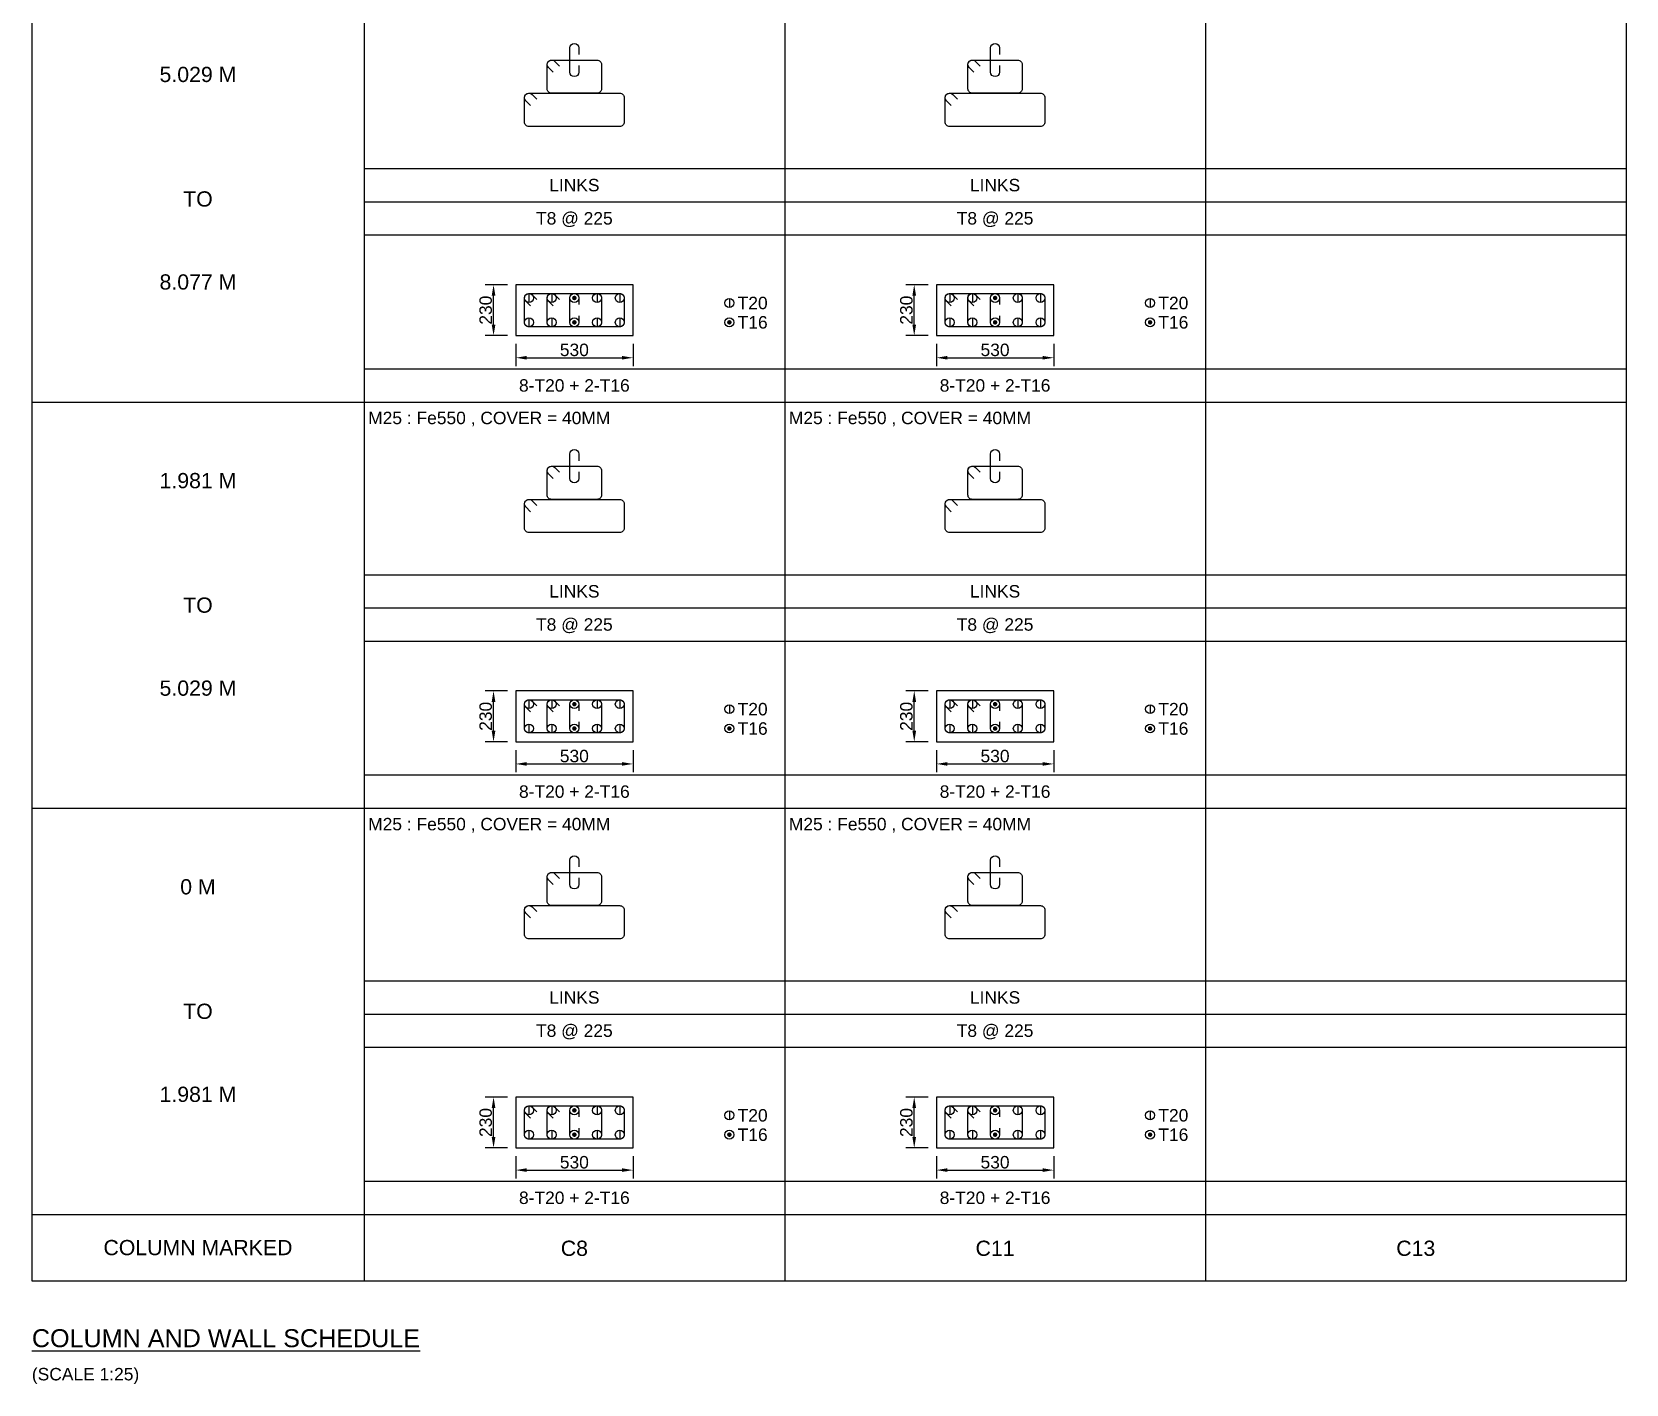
# Model space of a CAD drawing. Header units: inches. Extents: x -816171 to 9366335, y -450961 to 689132.
# Drawn here: x -85153 to -56353, y 429846 to 454283 of the extents above; entities that cross this region are included whole.
import ezdxf
from ezdxf.enums import TextEntityAlignment as Align

# ---------------------------------------------------------------- set-up
doc = ezdxf.new("R2010")
doc.units = ezdxf.units.IN
doc.header["$MEASUREMENT"] = 0
for name, color, linetype in [('Concrete Line', 2, 'Continuous'), ('Dim', 31, 'Continuous'), ('Labels', 4, 'Continuous'), ('Link', 225, 'Continuous'), ('Reinforcement', 130, 'Continuous'), ('Schedule Border', 60, 'Continuous'), ('Schedule Header', 4, 'Continuous'), ('Schedule Line', 60, 'Continuous'), ('Text', 31, 'Continuous')]:
    doc.layers.add(name, color=color, linetype=linetype)
doc.styles.add('SC-COL1', font='SansSerif')
doc.styles.add('SC-COL2', font='SansSerif')
doc.dimstyles.new('ColumnSch', dxfattribs={"dimtxt": 225, "dimasz": 200, "dimexe": 150, "dimexo": 150, "dimgap": 25, "dimtad": 1, "dimtoh": 1, "dimdec": 4, "dimzin": 0, "dimdsep": 46, "dimtxsty": 'SC-COL2', "dimcen": 0.09, "dimclrd": 8, "dimclre": 8, "dimclrt": 31, "dimadec": 0, "dimazin": 0, "dimtfac": 1, "dimtdec": 0, "dimtix": 1, "dimtofl": 0, "dimtmove": 0, "dimatfit": 3, "dimfxl": 1, "dimtolj": 1, "dimtzin": 0, "dimarcsym": 0})

# ---------------------------------------------------------------- blocks, each defined once
blk = doc.blocks.new('*D3697')
at = {"layer": 'DEFPOINTS', "color": 0, "transparency": 16777216}
for p in [(-76413, 434114), (-74293, 434114), (-74293, 433714)]:
    blk.add_point(p, dxfattribs=at)
at = {"layer": 'Dim', "color": 8, "lineweight": -2, "transparency": 16777216}
for p, q in [((-76413, 433964), (-76413, 433564)), ((-74293, 433964), (-74293, 433564)), ((-76213, 433714), (-74493, 433714))]:
    blk.add_line(p, q, dxfattribs=at)
at = {"layer": 'Dim', "color": 8, "transparency": 16777216}
for points in [[(-76213, 433747), (-76213, 433681), (-76413, 433714)], [(-74493, 433747), (-74493, 433681), (-74293, 433714)]]:
    blk.add_solid(points, dxfattribs=at)
at = {"layer": 'Dim', "color": 31, "transparency": 16777216, "insert": (-75353, 433855), "char_height": 225, "attachment_point": 5, "style": 'SC-COL2'}
blk.add_mtext('\\A1;530', dxfattribs=at)
blk = doc.blocks.new('*D3698')
at = {"layer": 'DEFPOINTS', "color": 0, "transparency": 16777216}
for p in [(-76813, 435034), (-76413, 435034), (-76413, 434114)]:
    blk.add_point(p, dxfattribs=at)
at = {"layer": 'Dim', "color": 8, "lineweight": -2, "transparency": 16777216}
for p, q in [((-76563, 435034), (-76963, 435034)), ((-76813, 434314), (-76813, 434834)), ((-76563, 434114), (-76963, 434114))]:
    blk.add_line(p, q, dxfattribs=at)
at = {"layer": 'Dim', "color": 8, "transparency": 16777216}
for points in [[(-76846, 434834), (-76779, 434834), (-76813, 435034)], [(-76846, 434314), (-76779, 434314), (-76813, 434114)]]:
    blk.add_solid(points, dxfattribs=at)
at = {"layer": 'Dim', "color": 31, "transparency": 16777216, "insert": (-76954, 434574), "char_height": 225, "attachment_point": 5, "rotation": 90, "style": 'SC-COL2'}
blk.add_mtext('\\A1;230', dxfattribs=at)
blk = doc.blocks.new('*D3703')
at = {"layer": 'DEFPOINTS', "color": 0, "transparency": 16777216}
for p in [(-76413, 441454), (-74293, 441454), (-74293, 441054)]:
    blk.add_point(p, dxfattribs=at)
at = {"layer": 'Dim', "color": 8, "lineweight": -2, "transparency": 16777216}
for p, q in [((-76413, 441304), (-76413, 440904)), ((-74293, 441304), (-74293, 440904)), ((-76213, 441054), (-74493, 441054))]:
    blk.add_line(p, q, dxfattribs=at)
at = {"layer": 'Dim', "color": 8, "transparency": 16777216}
for points in [[(-76213, 441087), (-76213, 441021), (-76413, 441054)], [(-74493, 441087), (-74493, 441021), (-74293, 441054)]]:
    blk.add_solid(points, dxfattribs=at)
at = {"layer": 'Dim', "color": 31, "transparency": 16777216, "insert": (-75353, 441195), "char_height": 225, "attachment_point": 5, "style": 'SC-COL2'}
blk.add_mtext('\\A1;530', dxfattribs=at)
blk = doc.blocks.new('*D3704')
at = {"layer": 'DEFPOINTS', "color": 0, "transparency": 16777216}
for p in [(-76813, 442374), (-76413, 442374), (-76413, 441454)]:
    blk.add_point(p, dxfattribs=at)
at = {"layer": 'Dim', "color": 8, "lineweight": -2, "transparency": 16777216}
for p, q in [((-76563, 442374), (-76963, 442374)), ((-76813, 441654), (-76813, 442174)), ((-76563, 441454), (-76963, 441454))]:
    blk.add_line(p, q, dxfattribs=at)
at = {"layer": 'Dim', "color": 8, "transparency": 16777216}
for points in [[(-76846, 442174), (-76779, 442174), (-76813, 442374)], [(-76846, 441654), (-76779, 441654), (-76813, 441454)]]:
    blk.add_solid(points, dxfattribs=at)
at = {"layer": 'Dim', "color": 31, "transparency": 16777216, "insert": (-76954, 441914), "char_height": 225, "attachment_point": 5, "rotation": 90, "style": 'SC-COL2'}
blk.add_mtext('\\A1;230', dxfattribs=at)
blk = doc.blocks.new('*D3705')
at = {"layer": 'DEFPOINTS', "color": 0, "transparency": 16777216}
for p in [(-76413, 448794), (-74293, 448794), (-74293, 448394)]:
    blk.add_point(p, dxfattribs=at)
at = {"layer": 'Dim', "color": 8, "lineweight": -2, "transparency": 16777216}
for p, q in [((-76413, 448644), (-76413, 448244)), ((-74293, 448644), (-74293, 448244)), ((-76213, 448394), (-74493, 448394))]:
    blk.add_line(p, q, dxfattribs=at)
at = {"layer": 'Dim', "color": 8, "transparency": 16777216}
for points in [[(-76213, 448427), (-76213, 448361), (-76413, 448394)], [(-74493, 448427), (-74493, 448361), (-74293, 448394)]]:
    blk.add_solid(points, dxfattribs=at)
at = {"layer": 'Dim', "color": 31, "transparency": 16777216, "insert": (-75353, 448535), "char_height": 225, "attachment_point": 5, "style": 'SC-COL2'}
blk.add_mtext('\\A1;530', dxfattribs=at)
blk = doc.blocks.new('*D3706')
at = {"layer": 'DEFPOINTS', "color": 0, "transparency": 16777216}
for p in [(-76813, 449714), (-76413, 449714), (-76413, 448794)]:
    blk.add_point(p, dxfattribs=at)
at = {"layer": 'Dim', "color": 8, "lineweight": -2, "transparency": 16777216}
for p, q in [((-76563, 449714), (-76963, 449714)), ((-76813, 448994), (-76813, 449514)), ((-76563, 448794), (-76963, 448794))]:
    blk.add_line(p, q, dxfattribs=at)
at = {"layer": 'Dim', "color": 8, "transparency": 16777216}
for points in [[(-76846, 449514), (-76779, 449514), (-76813, 449714)], [(-76846, 448994), (-76779, 448994), (-76813, 448794)]]:
    blk.add_solid(points, dxfattribs=at)
at = {"layer": 'Dim', "color": 31, "transparency": 16777216, "insert": (-76954, 449254), "char_height": 225, "attachment_point": 5, "rotation": 90, "style": 'SC-COL2'}
blk.add_mtext('\\A1;230', dxfattribs=at)
blk = doc.blocks.new('*D3699')
at = {"layer": 'DEFPOINTS', "color": 0, "transparency": 16777216}
for p in [(-68813, 434114), (-66693, 434114), (-66693, 433714)]:
    blk.add_point(p, dxfattribs=at)
at = {"layer": 'Dim', "color": 8, "lineweight": -2, "transparency": 16777216}
for p, q in [((-68813, 433964), (-68813, 433564)), ((-66693, 433964), (-66693, 433564)), ((-68613, 433714), (-66893, 433714))]:
    blk.add_line(p, q, dxfattribs=at)
at = {"layer": 'Dim', "color": 8, "transparency": 16777216}
for points in [[(-68613, 433747), (-68613, 433681), (-68813, 433714)], [(-66893, 433747), (-66893, 433681), (-66693, 433714)]]:
    blk.add_solid(points, dxfattribs=at)
at = {"layer": 'Dim', "color": 31, "transparency": 16777216, "insert": (-67753, 433855), "char_height": 225, "attachment_point": 5, "style": 'SC-COL2'}
blk.add_mtext('\\A1;530', dxfattribs=at)
blk = doc.blocks.new('*D3700')
at = {"layer": 'DEFPOINTS', "color": 0, "transparency": 16777216}
for p in [(-69213, 435034), (-68813, 435034), (-68813, 434114)]:
    blk.add_point(p, dxfattribs=at)
at = {"layer": 'Dim', "color": 8, "lineweight": -2, "transparency": 16777216}
for p, q in [((-68963, 435034), (-69363, 435034)), ((-69213, 434314), (-69213, 434834)), ((-68963, 434114), (-69363, 434114))]:
    blk.add_line(p, q, dxfattribs=at)
at = {"layer": 'Dim', "color": 8, "transparency": 16777216}
for points in [[(-69246, 434834), (-69179, 434834), (-69213, 435034)], [(-69246, 434314), (-69179, 434314), (-69213, 434114)]]:
    blk.add_solid(points, dxfattribs=at)
at = {"layer": 'Dim', "color": 31, "transparency": 16777216, "insert": (-69354, 434574), "char_height": 225, "attachment_point": 5, "rotation": 90, "style": 'SC-COL2'}
blk.add_mtext('\\A1;230', dxfattribs=at)
blk = doc.blocks.new('*D3701')
at = {"layer": 'DEFPOINTS', "color": 0, "transparency": 16777216}
for p in [(-68813, 441454), (-66693, 441454), (-66693, 441054)]:
    blk.add_point(p, dxfattribs=at)
at = {"layer": 'Dim', "color": 8, "lineweight": -2, "transparency": 16777216}
for p, q in [((-68813, 441304), (-68813, 440904)), ((-66693, 441304), (-66693, 440904)), ((-68613, 441054), (-66893, 441054))]:
    blk.add_line(p, q, dxfattribs=at)
at = {"layer": 'Dim', "color": 8, "transparency": 16777216}
for points in [[(-68613, 441087), (-68613, 441021), (-68813, 441054)], [(-66893, 441087), (-66893, 441021), (-66693, 441054)]]:
    blk.add_solid(points, dxfattribs=at)
at = {"layer": 'Dim', "color": 31, "transparency": 16777216, "insert": (-67753, 441195), "char_height": 225, "attachment_point": 5, "style": 'SC-COL2'}
blk.add_mtext('\\A1;530', dxfattribs=at)
blk = doc.blocks.new('*D3702')
at = {"layer": 'DEFPOINTS', "color": 0, "transparency": 16777216}
for p in [(-69213, 442374), (-68813, 442374), (-68813, 441454)]:
    blk.add_point(p, dxfattribs=at)
at = {"layer": 'Dim', "color": 8, "lineweight": -2, "transparency": 16777216}
for p, q in [((-68963, 442374), (-69363, 442374)), ((-69213, 441654), (-69213, 442174)), ((-68963, 441454), (-69363, 441454))]:
    blk.add_line(p, q, dxfattribs=at)
at = {"layer": 'Dim', "color": 8, "transparency": 16777216}
for points in [[(-69246, 442174), (-69179, 442174), (-69213, 442374)], [(-69246, 441654), (-69179, 441654), (-69213, 441454)]]:
    blk.add_solid(points, dxfattribs=at)
at = {"layer": 'Dim', "color": 31, "transparency": 16777216, "insert": (-69354, 441914), "char_height": 225, "attachment_point": 5, "rotation": 90, "style": 'SC-COL2'}
blk.add_mtext('\\A1;230', dxfattribs=at)
blk = doc.blocks.new('*D3721')
at = {"layer": 'DEFPOINTS', "color": 0, "transparency": 16777216}
for p in [(-68813, 448794), (-66693, 448794), (-66693, 448394)]:
    blk.add_point(p, dxfattribs=at)
at = {"layer": 'Dim', "color": 8, "lineweight": -2, "transparency": 16777216}
for p, q in [((-68813, 448644), (-68813, 448244)), ((-66693, 448644), (-66693, 448244)), ((-68613, 448394), (-66893, 448394))]:
    blk.add_line(p, q, dxfattribs=at)
at = {"layer": 'Dim', "color": 8, "transparency": 16777216}
for points in [[(-68613, 448427), (-68613, 448361), (-68813, 448394)], [(-66893, 448427), (-66893, 448361), (-66693, 448394)]]:
    blk.add_solid(points, dxfattribs=at)
at = {"layer": 'Dim', "color": 31, "transparency": 16777216, "insert": (-67753, 448535), "char_height": 225, "attachment_point": 5, "style": 'SC-COL2'}
blk.add_mtext('\\A1;530', dxfattribs=at)
blk = doc.blocks.new('*D3722')
at = {"layer": 'DEFPOINTS', "color": 0, "transparency": 16777216}
for p in [(-69213, 449714), (-68813, 449714), (-68813, 448794)]:
    blk.add_point(p, dxfattribs=at)
at = {"layer": 'Dim', "color": 8, "lineweight": -2, "transparency": 16777216}
for p, q in [((-68963, 449714), (-69363, 449714)), ((-69213, 448994), (-69213, 449514)), ((-68963, 448794), (-69363, 448794))]:
    blk.add_line(p, q, dxfattribs=at)
at = {"layer": 'Dim', "color": 8, "transparency": 16777216}
for points in [[(-69246, 449514), (-69179, 449514), (-69213, 449714)], [(-69246, 448994), (-69179, 448994), (-69213, 448794)]]:
    blk.add_solid(points, dxfattribs=at)
at = {"layer": 'Dim', "color": 31, "transparency": 16777216, "insert": (-69354, 449254), "char_height": 225, "attachment_point": 5, "rotation": 90, "style": 'SC-COL2'}
blk.add_mtext('\\A1;230', dxfattribs=at)

msp = doc.modelspace()

# ---------------------------------------------------------------- linework, layer by layer
at = {"layer": 'Concrete Line'}
for points in [[(-74292.59089, 449713.90471), (-76412.59089, 449713.90471)], [(-76412.59089, 449713.90471), (-76412.59089, 448793.90471)], [(-74292.59089, 448793.90471), (-74292.59089, 449713.90471)], [(-66692.59089, 449713.90471), (-68812.59089, 449713.90471)], [(-68812.59089, 449713.90471), (-68812.59089, 448793.90471)], [(-66692.59089, 448793.90471), (-66692.59089, 449713.90471)], [(-76412.59089, 448793.90471), (-74292.59089, 448793.90471)], [(-68812.59089, 448793.90471), (-66692.59089, 448793.90471)], [(-74292.59089, 442373.90471), (-76412.59089, 442373.90471)], [(-76412.59089, 442373.90471), (-76412.59089, 441453.90471)], [(-74292.59089, 441453.90471), (-74292.59089, 442373.90471)], [(-66692.59089, 442373.90471), (-68812.59089, 442373.90471)], [(-68812.59089, 442373.90471), (-68812.59089, 441453.90471)], [(-66692.59089, 441453.90471), (-66692.59089, 442373.90471)], [(-76412.59089, 441453.90471), (-74292.59089, 441453.90471)], [(-68812.59089, 441453.90471), (-66692.59089, 441453.90471)], [(-74292.59089, 435033.90471), (-76412.59089, 435033.90471)], [(-76412.59089, 435033.90471), (-76412.59089, 434113.90471)], [(-74292.59089, 434113.90471), (-74292.59089, 435033.90471)], [(-66692.59089, 435033.90471), (-68812.59089, 435033.90471)], [(-68812.59089, 435033.90471), (-68812.59089, 434113.90471)], [(-66692.59089, 434113.90471), (-66692.59089, 435033.90471)], [(-76412.59089, 434113.90471), (-74292.59089, 434113.90471)], [(-68812.59089, 434113.90471), (-66692.59089, 434113.90471)]]:
    msp.add_lwpolyline(points, dxfattribs=at)
at = {"layer": 'Link'}
for points in [[(-75272.59089, 453673.90471), (-75272.59089, 453553.90471, -1), (-75432.59089, 453553.90471), (-75432.59089, 453993.90471, -1), (-75272.59089, 453993.90471), (-75272.59089, 453873.90471)], [(-67672.59089, 453673.90471), (-67672.59089, 453553.90471, -1), (-67832.59089, 453553.90471), (-67832.59089, 453993.90471, -1), (-67672.59089, 453993.90471), (-67672.59089, 453873.90471)], [(-75734.30688, 453552.4833), (-75819.15954, 453637.33627, -0.6681779738), (-75762.59089, 453773.90471), (-74942.59089, 453773.90471, -0.4142135624), (-74862.59089, 453693.90471), (-74862.59089, 453253.90471, -0.4142135624), (-74942.59089, 453173.90471), (-75762.59089, 453173.90471, -0.4142135624), (-75842.59089, 453253.90471), (-75842.59089, 453693.90471, -0.6681793021), (-75706.02225, 453750.47314), (-75621.16959, 453665.62017)], [(-68134.30688, 453552.4833), (-68219.15954, 453637.33627, -0.6681779738), (-68162.59089, 453773.90471), (-67342.59089, 453773.90471, -0.4142135624), (-67262.59089, 453693.90471), (-67262.59089, 453253.90471, -0.4142135624), (-67342.59089, 453173.90471), (-68162.59089, 453173.90471, -0.4142135624), (-68242.59089, 453253.90471), (-68242.59089, 453693.90471, -0.6681793021), (-68106.02225, 453750.47314), (-68021.16959, 453665.62017)], [(-76144.30688, 452952.4833), (-76229.15954, 453037.33627, -0.6681779738), (-76172.59089, 453173.90471), (-74532.59089, 453173.90471, -0.4142135624), (-74452.59089, 453093.90471), (-74452.59089, 452653.90471, -0.4142135624), (-74532.59089, 452573.90471), (-76172.59089, 452573.90471, -0.4142135624), (-76252.59089, 452653.90471), (-76252.59089, 453093.90471, -0.6681793021), (-76116.02225, 453150.47314), (-76031.16959, 453065.62017)], [(-68544.30688, 452952.4833), (-68629.15954, 453037.33627, -0.6681779738), (-68572.59089, 453173.90471), (-66932.59089, 453173.90471, -0.4142135624), (-66852.59089, 453093.90471), (-66852.59089, 452653.90471, -0.4142135624), (-66932.59089, 452573.90471), (-68572.59089, 452573.90471, -0.4142135624), (-68652.59089, 452653.90471), (-68652.59089, 453093.90471, -0.6681793021), (-68516.02225, 453150.47314), (-68431.16959, 453065.62017)], [(-76144.30688, 449332.4833), (-76229.15954, 449417.33627, -0.6681779738), (-76172.59089, 449553.90471), (-74532.59089, 449553.90471, -0.4142135624), (-74452.59089, 449473.90471), (-74452.59089, 449033.90471, -0.4142135624), (-74532.59089, 448953.90471), (-76172.59089, 448953.90471, -0.4142135624), (-76252.59089, 449033.90471), (-76252.59089, 449473.90471, -0.6681793021), (-76116.02225, 449530.47314), (-76031.16959, 449445.62017)], [(-75734.30688, 449332.4833), (-75819.15954, 449417.33627, -0.6681779738), (-75762.59089, 449553.90471), (-74942.59089, 449553.90471, -0.4142135624), (-74862.59089, 449473.90471), (-74862.59089, 449033.90471, -0.4142135624), (-74942.59089, 448953.90471), (-75762.59089, 448953.90471, -0.4142135624), (-75842.59089, 449033.90471), (-75842.59089, 449473.90471, -0.6681793021), (-75706.02225, 449530.47314), (-75621.16959, 449445.62017)], [(-75272.59089, 449153.90471), (-75272.59089, 449033.90471, -1), (-75432.59089, 449033.90471), (-75432.59089, 449473.90471, -1), (-75272.59089, 449473.90471), (-75272.59089, 449353.90471)], [(-68544.30688, 449332.4833), (-68629.15954, 449417.33627, -0.6681779738), (-68572.59089, 449553.90471), (-66932.59089, 449553.90471, -0.4142135624), (-66852.59089, 449473.90471), (-66852.59089, 449033.90471, -0.4142135624), (-66932.59089, 448953.90471), (-68572.59089, 448953.90471, -0.4142135624), (-68652.59089, 449033.90471), (-68652.59089, 449473.90471, -0.6681793021), (-68516.02225, 449530.47314), (-68431.16959, 449445.62017)], [(-68134.30688, 449332.4833), (-68219.15954, 449417.33627, -0.6681779738), (-68162.59089, 449553.90471), (-67342.59089, 449553.90471, -0.4142135624), (-67262.59089, 449473.90471), (-67262.59089, 449033.90471, -0.4142135624), (-67342.59089, 448953.90471), (-68162.59089, 448953.90471, -0.4142135624), (-68242.59089, 449033.90471), (-68242.59089, 449473.90471, -0.6681793021), (-68106.02225, 449530.47314), (-68021.16959, 449445.62017)], [(-67672.59089, 449153.90471), (-67672.59089, 449033.90471, -1), (-67832.59089, 449033.90471), (-67832.59089, 449473.90471, -1), (-67672.59089, 449473.90471), (-67672.59089, 449353.90471)], [(-75272.59089, 446333.90471), (-75272.59089, 446213.90471, -1), (-75432.59089, 446213.90471), (-75432.59089, 446653.90471, -1), (-75272.59089, 446653.90471), (-75272.59089, 446533.90471)], [(-67672.59089, 446333.90471), (-67672.59089, 446213.90471, -1), (-67832.59089, 446213.90471), (-67832.59089, 446653.90471, -1), (-67672.59089, 446653.90471), (-67672.59089, 446533.90471)], [(-75734.30688, 446212.4833), (-75819.15954, 446297.33627, -0.6681779738), (-75762.59089, 446433.90471), (-74942.59089, 446433.90471, -0.4142135624), (-74862.59089, 446353.90471), (-74862.59089, 445913.90471, -0.4142135624), (-74942.59089, 445833.90471), (-75762.59089, 445833.90471, -0.4142135624), (-75842.59089, 445913.90471), (-75842.59089, 446353.90471, -0.6681793021), (-75706.02225, 446410.47314), (-75621.16959, 446325.62017)], [(-68134.30688, 446212.4833), (-68219.15954, 446297.33627, -0.6681779738), (-68162.59089, 446433.90471), (-67342.59089, 446433.90471, -0.4142135624), (-67262.59089, 446353.90471), (-67262.59089, 445913.90471, -0.4142135624), (-67342.59089, 445833.90471), (-68162.59089, 445833.90471, -0.4142135624), (-68242.59089, 445913.90471), (-68242.59089, 446353.90471, -0.6681793021), (-68106.02225, 446410.47314), (-68021.16959, 446325.62017)], [(-76144.30688, 445612.4833), (-76229.15954, 445697.33627, -0.6681779738), (-76172.59089, 445833.90471), (-74532.59089, 445833.90471, -0.4142135624), (-74452.59089, 445753.90471), (-74452.59089, 445313.90471, -0.4142135624), (-74532.59089, 445233.90471), (-76172.59089, 445233.90471, -0.4142135624), (-76252.59089, 445313.90471), (-76252.59089, 445753.90471, -0.6681793021), (-76116.02225, 445810.47314), (-76031.16959, 445725.62017)], [(-68544.30688, 445612.4833), (-68629.15954, 445697.33627, -0.6681779738), (-68572.59089, 445833.90471), (-66932.59089, 445833.90471, -0.4142135624), (-66852.59089, 445753.90471), (-66852.59089, 445313.90471, -0.4142135624), (-66932.59089, 445233.90471), (-68572.59089, 445233.90471, -0.4142135624), (-68652.59089, 445313.90471), (-68652.59089, 445753.90471, -0.6681793021), (-68516.02225, 445810.47314), (-68431.16959, 445725.62017)], [(-76144.30688, 441992.4833), (-76229.15954, 442077.33627, -0.6681779738), (-76172.59089, 442213.90471), (-74532.59089, 442213.90471, -0.4142135624), (-74452.59089, 442133.90471), (-74452.59089, 441693.90471, -0.4142135624), (-74532.59089, 441613.90471), (-76172.59089, 441613.90471, -0.4142135624), (-76252.59089, 441693.90471), (-76252.59089, 442133.90471, -0.6681793021), (-76116.02225, 442190.47314), (-76031.16959, 442105.62017)], [(-75734.30688, 441992.4833), (-75819.15954, 442077.33627, -0.6681779738), (-75762.59089, 442213.90471), (-74942.59089, 442213.90471, -0.4142135624), (-74862.59089, 442133.90471), (-74862.59089, 441693.90471, -0.4142135624), (-74942.59089, 441613.90471), (-75762.59089, 441613.90471, -0.4142135624), (-75842.59089, 441693.90471), (-75842.59089, 442133.90471, -0.6681793021), (-75706.02225, 442190.47314), (-75621.16959, 442105.62017)], [(-75272.59089, 441813.90471), (-75272.59089, 441693.90471, -1), (-75432.59089, 441693.90471), (-75432.59089, 442133.90471, -1), (-75272.59089, 442133.90471), (-75272.59089, 442013.90471)], [(-68544.30688, 441992.4833), (-68629.15954, 442077.33627, -0.6681779738), (-68572.59089, 442213.90471), (-66932.59089, 442213.90471, -0.4142135624), (-66852.59089, 442133.90471), (-66852.59089, 441693.90471, -0.4142135624), (-66932.59089, 441613.90471), (-68572.59089, 441613.90471, -0.4142135624), (-68652.59089, 441693.90471), (-68652.59089, 442133.90471, -0.6681793021), (-68516.02225, 442190.47314), (-68431.16959, 442105.62017)], [(-68134.30688, 441992.4833), (-68219.15954, 442077.33627, -0.6681779738), (-68162.59089, 442213.90471), (-67342.59089, 442213.90471, -0.4142135624), (-67262.59089, 442133.90471), (-67262.59089, 441693.90471, -0.4142135624), (-67342.59089, 441613.90471), (-68162.59089, 441613.90471, -0.4142135624), (-68242.59089, 441693.90471), (-68242.59089, 442133.90471, -0.6681793021), (-68106.02225, 442190.47314), (-68021.16959, 442105.62017)], [(-67672.59089, 441813.90471), (-67672.59089, 441693.90471, -1), (-67832.59089, 441693.90471), (-67832.59089, 442133.90471, -1), (-67672.59089, 442133.90471), (-67672.59089, 442013.90471)], [(-75272.59089, 438993.90471), (-75272.59089, 438873.90471, -1), (-75432.59089, 438873.90471), (-75432.59089, 439313.90471, -1), (-75272.59089, 439313.90471), (-75272.59089, 439193.90471)], [(-67672.59089, 438993.90471), (-67672.59089, 438873.90471, -1), (-67832.59089, 438873.90471), (-67832.59089, 439313.90471, -1), (-67672.59089, 439313.90471), (-67672.59089, 439193.90471)], [(-75734.30688, 438872.4833), (-75819.15954, 438957.33627, -0.6681779738), (-75762.59089, 439093.90471), (-74942.59089, 439093.90471, -0.4142135624), (-74862.59089, 439013.90471), (-74862.59089, 438573.90471, -0.4142135624), (-74942.59089, 438493.90471), (-75762.59089, 438493.90471, -0.4142135624), (-75842.59089, 438573.90471), (-75842.59089, 439013.90471, -0.6681793021), (-75706.02225, 439070.47314), (-75621.16959, 438985.62017)], [(-68134.30688, 438872.4833), (-68219.15954, 438957.33627, -0.6681779738), (-68162.59089, 439093.90471), (-67342.59089, 439093.90471, -0.4142135624), (-67262.59089, 439013.90471), (-67262.59089, 438573.90471, -0.4142135624), (-67342.59089, 438493.90471), (-68162.59089, 438493.90471, -0.4142135624), (-68242.59089, 438573.90471), (-68242.59089, 439013.90471, -0.6681793021), (-68106.02225, 439070.47314), (-68021.16959, 438985.62017)], [(-76144.30688, 438272.4833), (-76229.15954, 438357.33627, -0.6681779738), (-76172.59089, 438493.90471), (-74532.59089, 438493.90471, -0.4142135624), (-74452.59089, 438413.90471), (-74452.59089, 437973.90471, -0.4142135624), (-74532.59089, 437893.90471), (-76172.59089, 437893.90471, -0.4142135624), (-76252.59089, 437973.90471), (-76252.59089, 438413.90471, -0.6681793021), (-76116.02225, 438470.47314), (-76031.16959, 438385.62017)], [(-68544.30688, 438272.4833), (-68629.15954, 438357.33627, -0.6681779738), (-68572.59089, 438493.90471), (-66932.59089, 438493.90471, -0.4142135624), (-66852.59089, 438413.90471), (-66852.59089, 437973.90471, -0.4142135624), (-66932.59089, 437893.90471), (-68572.59089, 437893.90471, -0.4142135624), (-68652.59089, 437973.90471), (-68652.59089, 438413.90471, -0.6681793021), (-68516.02225, 438470.47314), (-68431.16959, 438385.62017)], [(-76144.30688, 434652.4833), (-76229.15954, 434737.33627, -0.6681779738), (-76172.59089, 434873.90471), (-74532.59089, 434873.90471, -0.4142135624), (-74452.59089, 434793.90471), (-74452.59089, 434353.90471, -0.4142135624), (-74532.59089, 434273.90471), (-76172.59089, 434273.90471, -0.4142135624), (-76252.59089, 434353.90471), (-76252.59089, 434793.90471, -0.6681793021), (-76116.02225, 434850.47314), (-76031.16959, 434765.62017)], [(-75734.30688, 434652.4833), (-75819.15954, 434737.33627, -0.6681779738), (-75762.59089, 434873.90471), (-74942.59089, 434873.90471, -0.4142135624), (-74862.59089, 434793.90471), (-74862.59089, 434353.90471, -0.4142135624), (-74942.59089, 434273.90471), (-75762.59089, 434273.90471, -0.4142135624), (-75842.59089, 434353.90471), (-75842.59089, 434793.90471, -0.6681793021), (-75706.02225, 434850.47314), (-75621.16959, 434765.62017)], [(-75272.59089, 434473.90471), (-75272.59089, 434353.90471, -1), (-75432.59089, 434353.90471), (-75432.59089, 434793.90471, -1), (-75272.59089, 434793.90471), (-75272.59089, 434673.90471)], [(-68544.30688, 434652.4833), (-68629.15954, 434737.33627, -0.6681779738), (-68572.59089, 434873.90471), (-66932.59089, 434873.90471, -0.4142135624), (-66852.59089, 434793.90471), (-66852.59089, 434353.90471, -0.4142135624), (-66932.59089, 434273.90471), (-68572.59089, 434273.90471, -0.4142135624), (-68652.59089, 434353.90471), (-68652.59089, 434793.90471, -0.6681793021), (-68516.02225, 434850.47314), (-68431.16959, 434765.62017)], [(-68134.30688, 434652.4833), (-68219.15954, 434737.33627, -0.6681779738), (-68162.59089, 434873.90471), (-67342.59089, 434873.90471, -0.4142135624), (-67262.59089, 434793.90471), (-67262.59089, 434353.90471, -0.4142135624), (-67342.59089, 434273.90471), (-68162.59089, 434273.90471, -0.4142135624), (-68242.59089, 434353.90471), (-68242.59089, 434793.90471, -0.6681793021), (-68106.02225, 434850.47314), (-68021.16959, 434765.62017)], [(-67672.59089, 434473.90471), (-67672.59089, 434353.90471, -1), (-67832.59089, 434353.90471), (-67832.59089, 434793.90471, -1), (-67672.59089, 434793.90471), (-67672.59089, 434673.90471)]]:
    msp.add_lwpolyline(points, format="xyb", dxfattribs=at)
at = {"layer": 'Reinforcement', "color": 130}
for points in [[(-76172.59089, 449553.90471), (-76172.59089, 449393.90471)], [(-75762.59089, 449553.90471), (-75762.59089, 449393.90471)], [(-74942.59089, 449553.90471), (-74942.59089, 449393.90471)], [(-74532.59089, 449553.90471), (-74532.59089, 449393.90471)], [(-72552.59089, 449463.90471), (-72552.59089, 449303.90471)], [(-68572.59089, 449553.90471), (-68572.59089, 449393.90471)], [(-68162.59089, 449553.90471), (-68162.59089, 449393.90471)], [(-67342.59089, 449553.90471), (-67342.59089, 449393.90471)], [(-66932.59089, 449553.90471), (-66932.59089, 449393.90471)], [(-64952.59089, 449463.90471), (-64952.59089, 449303.90471)], [(-76172.59089, 449113.90471), (-76172.59089, 448953.90471)], [(-75762.59089, 449113.90471), (-75762.59089, 448953.90471)], [(-74942.59089, 449113.90471), (-74942.59089, 448953.90471)], [(-74532.59089, 449113.90471), (-74532.59089, 448953.90471)], [(-68572.59089, 449113.90471), (-68572.59089, 448953.90471)], [(-68162.59089, 449113.90471), (-68162.59089, 448953.90471)], [(-67342.59089, 449113.90471), (-67342.59089, 448953.90471)], [(-66932.59089, 449113.90471), (-66932.59089, 448953.90471)], [(-76172.59089, 442213.90471), (-76172.59089, 442053.90471)], [(-75762.59089, 442213.90471), (-75762.59089, 442053.90471)], [(-74942.59089, 442213.90471), (-74942.59089, 442053.90471)], [(-74532.59089, 442213.90471), (-74532.59089, 442053.90471)], [(-72552.59089, 442123.90471), (-72552.59089, 441963.90471)], [(-68572.59089, 442213.90471), (-68572.59089, 442053.90471)], [(-68162.59089, 442213.90471), (-68162.59089, 442053.90471)], [(-67342.59089, 442213.90471), (-67342.59089, 442053.90471)], [(-66932.59089, 442213.90471), (-66932.59089, 442053.90471)], [(-64952.59089, 442123.90471), (-64952.59089, 441963.90471)], [(-76172.59089, 441773.90471), (-76172.59089, 441613.90471)], [(-75762.59089, 441773.90471), (-75762.59089, 441613.90471)], [(-74942.59089, 441773.90471), (-74942.59089, 441613.90471)], [(-74532.59089, 441773.90471), (-74532.59089, 441613.90471)], [(-68572.59089, 441773.90471), (-68572.59089, 441613.90471)], [(-68162.59089, 441773.90471), (-68162.59089, 441613.90471)], [(-67342.59089, 441773.90471), (-67342.59089, 441613.90471)], [(-66932.59089, 441773.90471), (-66932.59089, 441613.90471)], [(-76172.59089, 434873.90471), (-76172.59089, 434713.90471)], [(-75762.59089, 434873.90471), (-75762.59089, 434713.90471)], [(-74942.59089, 434873.90471), (-74942.59089, 434713.90471)], [(-74532.59089, 434873.90471), (-74532.59089, 434713.90471)], [(-72552.59089, 434783.90471), (-72552.59089, 434623.90471)], [(-68572.59089, 434873.90471), (-68572.59089, 434713.90471)], [(-68162.59089, 434873.90471), (-68162.59089, 434713.90471)], [(-67342.59089, 434873.90471), (-67342.59089, 434713.90471)], [(-66932.59089, 434873.90471), (-66932.59089, 434713.90471)], [(-64952.59089, 434783.90471), (-64952.59089, 434623.90471)], [(-76172.59089, 434433.90471), (-76172.59089, 434273.90471)], [(-75762.59089, 434433.90471), (-75762.59089, 434273.90471)], [(-74942.59089, 434433.90471), (-74942.59089, 434273.90471)], [(-74532.59089, 434433.90471), (-74532.59089, 434273.90471)], [(-68572.59089, 434433.90471), (-68572.59089, 434273.90471)], [(-68162.59089, 434433.90471), (-68162.59089, 434273.90471)], [(-67342.59089, 434433.90471), (-67342.59089, 434273.90471)], [(-66932.59089, 434433.90471), (-66932.59089, 434273.90471)]]:
    msp.add_lwpolyline(points, dxfattribs=at)
at = {"layer": 'Reinforcement', "color": 130, "const_width": 40}
for points in [[(-75372.59089, 449473.90471, 1), (-75332.59089, 449473.90471, 1)], [(-67772.59089, 449473.90471, 1), (-67732.59089, 449473.90471, 1)], [(-75372.59089, 449033.90471, 1), (-75332.59089, 449033.90471, 1)], [(-72572.59089, 449033.90471, 1), (-72532.59089, 449033.90471, 1)], [(-67772.59089, 449033.90471, 1), (-67732.59089, 449033.90471, 1)], [(-64972.59089, 449033.90471, 1), (-64932.59089, 449033.90471, 1)], [(-75372.59089, 442133.90471, 1), (-75332.59089, 442133.90471, 1)], [(-67772.59089, 442133.90471, 1), (-67732.59089, 442133.90471, 1)], [(-75372.59089, 441693.90471, 1), (-75332.59089, 441693.90471, 1)], [(-72572.59089, 441693.90471, 1), (-72532.59089, 441693.90471, 1)], [(-67772.59089, 441693.90471, 1), (-67732.59089, 441693.90471, 1)], [(-64972.59089, 441693.90471, 1), (-64932.59089, 441693.90471, 1)], [(-75372.59089, 434793.90471, 1), (-75332.59089, 434793.90471, 1)], [(-67772.59089, 434793.90471, 1), (-67732.59089, 434793.90471, 1)], [(-75372.59089, 434353.90471, 1), (-75332.59089, 434353.90471, 1)], [(-72572.59089, 434353.90471, 1), (-72532.59089, 434353.90471, 1)], [(-67772.59089, 434353.90471, 1), (-67732.59089, 434353.90471, 1)], [(-64972.59089, 434353.90471, 1), (-64932.59089, 434353.90471, 1)]]:
    msp.add_lwpolyline(points, format="xyb", close=True, dxfattribs=at)
at = {"layer": 'Reinforcement', "color": 130}
for centre in [(-76172.59089, 449473.90471), (-75762.59089, 449473.90471), (-75352.59089, 449473.90471), (-74942.59089, 449473.90471), (-74532.59089, 449473.90471), (-72552.59089, 449383.90471), (-68572.59089, 449473.90471), (-68162.59089, 449473.90471), (-67752.59089, 449473.90471), (-67342.59089, 449473.90471), (-66932.59089, 449473.90471), (-64952.59089, 449383.90471), (-76172.59089, 449033.90471), (-75762.59089, 449033.90471), (-75352.59089, 449033.90471), (-74942.59089, 449033.90471), (-74532.59089, 449033.90471), (-72552.59089, 449033.90471), (-68572.59089, 449033.90471), (-68162.59089, 449033.90471), (-67752.59089, 449033.90471), (-67342.59089, 449033.90471), (-66932.59089, 449033.90471), (-64952.59089, 449033.90471), (-76172.59089, 442133.90471), (-75762.59089, 442133.90471), (-75352.59089, 442133.90471), (-74942.59089, 442133.90471), (-74532.59089, 442133.90471), (-72552.59089, 442043.90471), (-68572.59089, 442133.90471), (-68162.59089, 442133.90471), (-67752.59089, 442133.90471), (-67342.59089, 442133.90471), (-66932.59089, 442133.90471), (-64952.59089, 442043.90471), (-76172.59089, 441693.90471), (-75762.59089, 441693.90471), (-75352.59089, 441693.90471), (-74942.59089, 441693.90471), (-74532.59089, 441693.90471), (-72552.59089, 441693.90471), (-68572.59089, 441693.90471), (-68162.59089, 441693.90471), (-67752.59089, 441693.90471), (-67342.59089, 441693.90471), (-66932.59089, 441693.90471), (-64952.59089, 441693.90471), (-76172.59089, 434793.90471), (-75762.59089, 434793.90471), (-75352.59089, 434793.90471), (-74942.59089, 434793.90471), (-74532.59089, 434793.90471), (-72552.59089, 434703.90471), (-68572.59089, 434793.90471), (-68162.59089, 434793.90471), (-67752.59089, 434793.90471), (-67342.59089, 434793.90471), (-66932.59089, 434793.90471), (-64952.59089, 434703.90471), (-76172.59089, 434353.90471), (-75762.59089, 434353.90471), (-75352.59089, 434353.90471), (-74942.59089, 434353.90471), (-74532.59089, 434353.90471), (-72552.59089, 434353.90471), (-68572.59089, 434353.90471), (-68162.59089, 434353.90471), (-67752.59089, 434353.90471), (-67342.59089, 434353.90471), (-66932.59089, 434353.90471), (-64952.59089, 434353.90471)]:
    msp.add_circle(centre, 80, dxfattribs=at)
at = {"layer": 'Schedule Border'}
for p, q in [((-85152.59089, 476953.90471), (-85152.59089, 431713.90471)), ((-79152.59089, 476953.90471), (-79152.59089, 431713.90471)), ((-85152.59089, 447593.90471), (-56352.59089, 447593.90471)), ((-85152.59089, 440253.90471), (-56352.59089, 440253.90471)), ((-85152.59089, 432913.90471), (-56352.59089, 432913.90471)), ((-85152.59089, 431713.90471), (-56352.59089, 431713.90471)), ((-85152.59089, 431713.90471), (-56352.59089, 431713.90471))]:
    msp.add_line(p, q, dxfattribs=at)
at = {"layer": 'Schedule Line'}
for p, q in [((-71552.59089, 476953.90471), (-71552.59089, 431713.90471)), ((-63952.59089, 476953.90471), (-63952.59089, 431713.90471)), ((-56352.59089, 476953.90471), (-56352.59089, 431713.90471)), ((-79152.59089, 451813.90471), (-56352.59089, 451813.90471)), ((-79152.59089, 451213.90471), (-56352.59089, 451213.90471)), ((-79152.59089, 450613.90471), (-56352.59089, 450613.90471)), ((-79152.59089, 448193.90471), (-56352.59089, 448193.90471)), ((-79152.59089, 444473.90471), (-56352.59089, 444473.90471)), ((-79152.59089, 443873.90471), (-56352.59089, 443873.90471)), ((-79152.59089, 443273.90471), (-56352.59089, 443273.90471)), ((-79152.59089, 440853.90471), (-56352.59089, 440853.90471)), ((-79152.59089, 437133.90471), (-56352.59089, 437133.90471)), ((-79152.59089, 436533.90471), (-56352.59089, 436533.90471)), ((-79152.59089, 435933.90471), (-56352.59089, 435933.90471)), ((-79152.59089, 433513.90471), (-56352.59089, 433513.90471))]:
    msp.add_line(p, q, dxfattribs=at)

# ---------------------------------------------------------------- texts
at = {"layer": 'Labels', "style": 'SC-COL1'}
msp.add_text('%%uCOLUMN AND WALL SCHEDULE', height=325, dxfattribs=at).set_placement((-85152.59089, 430513.90471))
at = {"layer": 'Schedule Header', "style": 'SC-COL2'}
for s, p in [('5.029 M', (-82152.59089, 453513.90471)), ('TO', (-82152.59089, 451263.90471)), ('8.077 M', (-82152.59089, 449763.90471)), ('1.981 M', (-82152.59089, 446173.90471)), ('TO', (-82152.59089, 443923.90471)), ('5.029 M', (-82152.59089, 442423.90471)), ('0 M', (-82152.59089, 438833.90471)), ('TO', (-82152.59089, 436583.90471)), ('1.981 M', (-82152.59089, 435083.90471)), ('COLUMN MARKED', (-82152.59089, 432313.90471))]:
    msp.add_text(s, height=275, dxfattribs=at).set_placement(p, align=Align.MIDDLE_CENTER)
at = {"layer": 'Schedule Header', "char_height": 275, "attachment_point": 2, "style": 'SC-COL2'}
for s, insert in [('C8', (-75352.59089, 432438.90471)), ('C11', (-67752.59089, 432438.90471)), ('C13', (-60152.59089, 432438.90471))]:
    msp.add_mtext(s, dxfattribs=dict(at, insert=insert))
at = {"layer": 'Text', "style": 'SC-COL1'}
for s, p in [('LINKS', (-75352.59089, 451513.90471)), ('LINKS', (-67752.59089, 451513.90471)), ('T8 @ 225', (-75352.59089, 450913.90471)), ('T8 @ 225', (-67752.59089, 450913.90471)), ('8-T20 + 2-T16', (-75352.59089, 447893.90471)), ('8-T20 + 2-T16', (-67752.59089, 447893.90471)), ('LINKS', (-75352.59089, 444173.90471)), ('LINKS', (-67752.59089, 444173.90471)), ('T8 @ 225', (-75352.59089, 443573.90471)), ('T8 @ 225', (-67752.59089, 443573.90471)), ('8-T20 + 2-T16', (-75352.59089, 440553.90471)), ('8-T20 + 2-T16', (-67752.59089, 440553.90471)), ('LINKS', (-75352.59089, 436833.90471)), ('LINKS', (-67752.59089, 436833.90471)), ('T8 @ 225', (-75352.59089, 436233.90471)), ('T8 @ 225', (-67752.59089, 436233.90471)), ('8-T20 + 2-T16', (-75352.59089, 433213.90471)), ('8-T20 + 2-T16', (-67752.59089, 433213.90471))]:
    msp.add_text(s, height=225, dxfattribs=at).set_placement(p, align=Align.MIDDLE_CENTER)
for s, p in [('T20', (-72402.59089, 449383.90471)), ('T20', (-64802.59089, 449383.90471)), ('T16', (-72402.59089, 449033.90471)), ('T16', (-64802.59089, 449033.90471)), ('T20', (-72402.59089, 442043.90471)), ('T20', (-64802.59089, 442043.90471)), ('T16', (-72402.59089, 441693.90471)), ('T16', (-64802.59089, 441693.90471)), ('T20', (-72402.59089, 434703.90471)), ('T20', (-64802.59089, 434703.90471)), ('T16', (-72402.59089, 434353.90471)), ('T16', (-64802.59089, 434353.90471))]:
    msp.add_text(s, height=225, dxfattribs=at).set_placement(p, align=Align.MIDDLE_LEFT)
for s, p in [('M25 : Fe550 , COVER = 40MM', (-79077.59089, 447193.90471)), ('M25 : Fe550 , COVER = 40MM', (-71477.59089, 447193.90471)), ('M25 : Fe550 , COVER = 40MM', (-79077.59089, 439853.90471)), ('M25 : Fe550 , COVER = 40MM', (-71477.59089, 439853.90471)), ('(SCALE 1:25)', (-85152.59089, 429913.90471))]:
    msp.add_text(s, height=225, dxfattribs=at).set_placement(p)

# ---------------------------------------------------------------- dimensions: what is measured, and where the dimension line sits
at = {"layer": 'Dim'}
for p1, p2, distance, text, picture, middle in [((-76412.59089, 448793.90471), (-76412.59089, 449713.90471), 400, '230', '*D3706', (-76953.64028, 449253.90471)), ((-68812.59089, 448793.90471), (-68812.59089, 449713.90471), 400, '230', '*D3722', (-69353.64028, 449253.90471)), ((-76412.59089, 448793.90471), (-74292.59089, 448793.90471), -400, '530', '*D3705', (-75352.59089, 448534.95409)), ((-68812.59089, 448793.90471), (-66692.59089, 448793.90471), -400, '530', '*D3721', (-67752.59089, 448534.95409)), ((-76412.59089, 441453.90471), (-76412.59089, 442373.90471), 400, '230', '*D3704', (-76953.64028, 441913.90471)), ((-68812.59089, 441453.90471), (-68812.59089, 442373.90471), 400, '230', '*D3702', (-69353.64028, 441913.90471)), ((-76412.59089, 441453.90471), (-74292.59089, 441453.90471), -400, '530', '*D3703', (-75352.59089, 441194.95409)), ((-68812.59089, 441453.90471), (-66692.59089, 441453.90471), -400, '530', '*D3701', (-67752.59089, 441194.95409)), ((-76412.59089, 434113.90471), (-76412.59089, 435033.90471), 400, '230', '*D3698', (-76953.64028, 434573.90471)), ((-68812.59089, 434113.90471), (-68812.59089, 435033.90471), 400, '230', '*D3700', (-69353.64028, 434573.90471)), ((-76412.59089, 434113.90471), (-74292.59089, 434113.90471), -400, '530', '*D3697', (-75352.59089, 433854.95409)), ((-68812.59089, 434113.90471), (-66692.59089, 434113.90471), -400, '530', '*D3699', (-67752.59089, 433854.95409))]:
    dim = msp.add_aligned_dim(p1=p1, p2=p2, distance=distance, text=text, dimstyle='ColumnSch', override={"dimtofl": 1}, dxfattribs=at)
    dim.commit()
    dim.dimension.update_dxf_attribs({"geometry": picture, "text_midpoint": middle})

doc.saveas('drawing.dxf')
